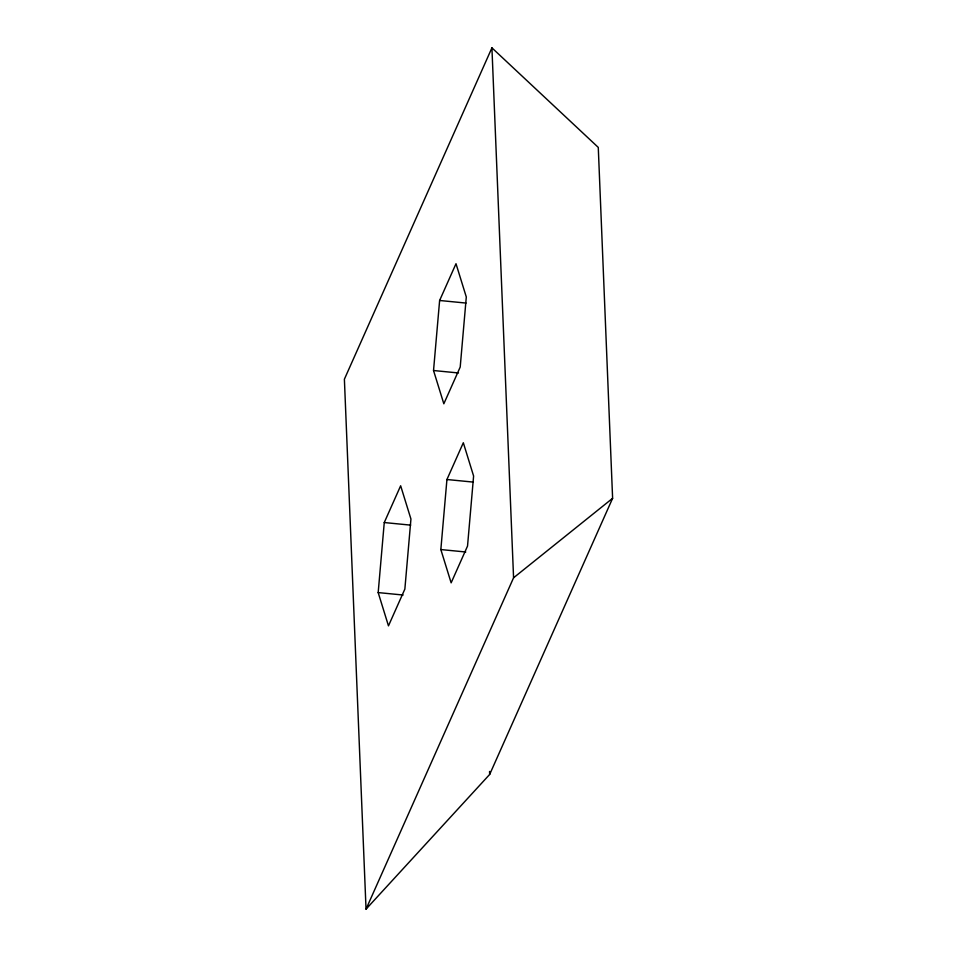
<?xml version="1.0" encoding="UTF-8"?>
<svg xmlns="http://www.w3.org/2000/svg" width="957" height="957" viewBox="0 0 957 957"><rect width="100%" height="100%" fill="white"/><g stroke="black" fill="none" stroke-linecap="round" stroke-linejoin="round"><path stroke-width="1.44" d="M378.182 592.586L384.259 522.546L400.648 485.773L410.936 519.041L404.859 589.093L388.47 625.854L378.182 592.586L403.112 595.027M433.533 370.526L439.622 300.486L455.999 263.713L466.298 296.981L460.209 367.033L443.833 403.794L433.533 370.526L458.475 372.967M440.842 549.557L446.931 479.517L463.32 442.744L473.607 476.024L467.53 546.064L451.142 582.837L440.842 549.557L465.784 551.998M491.922 47.85L344.388 379.211L366.041 909.15L489.673 774.44L612.612 498.31L598.269 147.402L491.922 47.85L513.574 577.789L366.041 909.15M513.574 577.789L612.612 498.31M439.622 300.486L466.023 303.07M446.931 479.517L473.344 482.101M384.259 522.546L410.673 525.13M489.541 771.45L489.673 774.44"/></g></svg>
